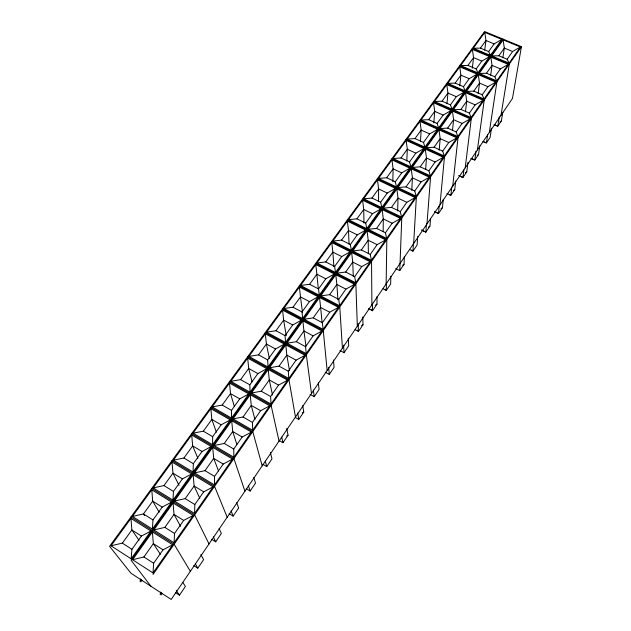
<?xml version="1.0" encoding="UTF-8"?>
<svg xmlns="http://www.w3.org/2000/svg" width="631" height="631" viewBox="0 0 631 631"><rect width="100%" height="100%" fill="white"/><g stroke="black" fill="none" stroke-linecap="round" stroke-linejoin="round"><path stroke-width="0.95" d="M368.457 308.614L372.535 310.72L376.983 304.166L376.983 296.633M378.553 201.486L378.584 188.921L377.472 179.796L395.55 188.353L381.826 207.575L363.63 198.812L377.472 179.796M214.477 484.939L214.556 476.389L223.208 464.053L232.547 459.084L212.694 447.355L194.498 472.887L214.477 484.939L232.547 459.084M212.576 444.705L212.663 436.66L221.15 424.821L230.291 419.883L210.864 408.659L193.023 433.166L212.576 444.705L230.291 419.883M383.167 231.743L383.293 218.949L382.149 209.602L400.598 218.492L386.677 238.423L368.102 229.313L382.149 209.602M386.14 283.911L386.842 239.496L347.247 220.077M386.432 282.775L386.306 290.426L383.064 288.785M392.813 181.633L393.105 168.848L391.985 159.856L409.937 168.193L396.536 186.965L378.466 178.431L391.985 159.856M390.841 276.307L390.66 284.013L386.306 290.426L385.052 289.219M194.569 513.445L194.821 504.524L203.71 491.841L213.152 486.848L193.157 474.772L174.448 501.022L194.569 513.445L213.152 486.848M193.062 472.035L193.323 463.651L202.038 451.488L211.275 446.527L191.706 434.972L173.375 460.157L193.062 472.035L211.275 446.527M397.633 210.904L398.027 198.15L396.875 188.945L415.182 197.613L401.6 217.064L383.159 208.191L396.875 188.945M395.755 268.569L399.778 270.581L401.773 218.105L381.992 208.577M406.806 160.976L407.295 149.239L406.159 140.382L423.985 148.514L410.899 166.844L392.955 158.523L406.159 140.382M399.778 270.581L404.037 264.302L404.384 256.431M174.093 542.763L174.519 533.463L183.668 520.417L193.204 515.401L173.068 502.954L153.822 529.961L174.093 542.763L193.204 515.401M173.004 500.146L173.43 491.407L182.398 478.897L191.721 473.92L172.018 462.018L153.175 487.905L173.004 500.146L191.721 473.92M411.767 190.538L412.414 177.839L411.254 168.777L429.427 177.224L416.16 196.209L397.861 187.565L411.254 168.777M413.392 243.621L412.958 251.154L409.44 249.434M413.668 243.511L416.342 197.227L377.314 178.802M420.467 141.738L421.153 130.081L420.017 121.349L437.717 129.284L424.923 147.197L407.113 139.072L420.017 121.349M153.01 572.94L153.633 563.238L163.05 549.814L172.681 544.782L152.402 531.949L132.597 559.736L153.01 572.94L172.681 544.782M417.667 236.483L417.123 245.017L412.958 251.154L411.609 250.152M152.371 529.054L152.986 519.936L162.199 507.079L171.624 502.079L151.779 489.814L132.4 516.442L152.371 529.054L171.624 502.079M425.657 169.668L426.461 158.002L425.294 149.074L443.333 157.308L430.381 175.86L412.217 167.428L425.294 149.074M433.828 122.927L434.704 111.356L433.56 102.75L451.126 110.488L438.632 127.99L420.94 120.071L433.56 102.75M426.509 223.516L425.854 232.153L421.492 230.047M426.974 223.981L430.571 176.846L391.819 158.886M422.06 230.078L425.854 232.153L429.932 226.143L430.563 218.421M131.138 558.806L131.942 549.293L141.423 536.066L150.951 531.042L130.972 518.406L111.024 545.799L131.138 558.806L150.951 531.042M439.192 150.217L440.186 138.631L439.01 129.828L456.923 137.858L444.263 155.975L426.233 147.757L439.01 129.828M446.977 103.792L447.947 93.049L446.795 84.562L464.242 92.118L452.025 109.226L434.467 101.504L446.795 84.562M439.2 205.738L438.482 213.554L435.011 211.906M439.988 204.878L444.461 156.945L405.993 139.435M434.656 211.598L438.482 213.554L442.473 207.67L443.293 199.293M452.506 130.467L453.594 119.693L452.419 111.024L470.198 118.849L457.83 136.556L439.925 128.543L452.419 111.024M459.786 85.8L460.898 75.144L459.739 66.783L477.06 74.15L465.118 90.888L447.679 83.347L459.739 66.783M451.757 186.879L450.842 195.342L446.993 193.504M452.719 186.184L458.035 137.503L419.844 120.426M449.367 194.608L450.842 195.342L454.754 189.584L455.708 181.073M465.473 111.876L466.703 101.181L465.52 92.639L483.172 100.274L471.089 117.579L453.31 109.762L465.52 92.639M472.319 68.195L473.565 57.634L472.398 49.392L489.601 56.585L477.919 72.951L460.606 65.592L472.398 49.392M463.88 169.873L462.941 177.508L461.435 176.861M465.181 167.893L471.294 118.502L433.379 101.843M458.658 175.536L462.941 177.508L466.774 171.869L467.989 162.277M478.156 93.696L479.521 83.087L478.33 74.663L495.856 82.117L484.04 99.035L466.396 91.408L478.33 74.663M484.695 50.204L485.957 40.51L484.789 32.37L501.866 39.398L490.437 55.41L473.25 48.224L484.789 32.37M475.979 151.33L474.796 160.037L470.907 158.413M477.375 149.989L484.253 99.935L446.606 83.686M471.396 158.499L474.796 160.037L478.55 154.516L479.773 145.769M490.681 75.144L492.054 65.387L490.863 57.082L508.263 64.362L496.707 80.902L479.189 73.456L490.863 57.082M487.653 134.545L486.414 142.929L483.275 141.754M489.317 132.463L496.92 81.778L459.549 65.924M491.51 128.164L490.09 137.511L486.414 142.929L483.03 141.423M502.844 57.736L504.319 48.074L503.12 39.879L520.394 46.986L509.091 63.171L491.699 55.899L503.12 39.879M499.302 116.735L497.796 126.161L493.868 124.741M501.006 115.299L509.312 64.031L472.201 48.548M494.436 124.686L497.796 126.161L501.393 120.852L502.789 112.342M521.435 46.67L512.459 98.483L171.19 599.45L130.956 573.232L109.565 546.343L484.584 31.55L521.435 46.67L153.033 574.462M175.418 592.572L179.464 595.191L185.404 586.451L182.84 582.492M193.796 565.605L197.819 568.16L203.6 559.634L200.855 554.523M211.708 539.324L215.699 541.808L221.339 533.495L219.099 528.462M229.171 513.689L233.139 516.111L238.644 508.002L236.672 502.67M246.208 488.686L250.152 491.044L255.516 483.141L253.812 477.517M262.835 464.29L266.747 466.585L271.985 458.871L270.407 452.498M279.557 440.761L282.948 442.717L288.059 435.185L286.742 428.536M295.395 417.509L298.763 419.418L303.756 412.059L302.754 405.615M310.018 394.336L314.206 396.654L319.089 389.477L318.308 382.796M325.139 372.164L329.295 374.428L334.059 367.408L333.452 360.025M339.904 350.497L344.037 352.705L348.698 345.843L348.296 338.24M362.809 316.959L362.999 324.768L358.447 331.48L355.166 329.753M233.841 457.23L251.414 432.069L231.703 420.68L214.004 445.525L233.841 457.23L233.754 449.02L242.17 437.023L251.414 432.069M252.668 430.271L269.768 405.788L250.207 394.722L232.973 418.905L252.668 430.271L252.432 422.399L260.619 410.718L269.768 405.788M270.999 404.037L287.641 380.201L268.222 369.45L251.446 392.987L270.999 404.037L270.604 396.481L278.579 385.115L287.641 380.201M288.832 378.497L305.049 355.285L285.772 344.834L269.429 367.763L288.832 378.497L288.312 371.241L296.073 360.175L305.049 355.285M306.209 353.62L321.999 331.015L302.864 320.848L286.939 343.185L306.209 353.62L305.554 346.664L313.118 335.873L321.999 331.015M323.135 329.39L338.524 307.36L319.523 297.469L304.008 319.247L323.135 329.39L322.354 322.717L329.729 312.203L338.524 307.36M339.628 305.783L354.63 284.305L335.771 274.674L320.643 295.907L339.628 305.783L338.729 299.37L345.914 289.116L354.63 284.305M355.703 282.767L370.334 261.826L351.617 252.447L336.859 273.152L355.703 282.767L354.693 276.607L361.705 266.613L370.334 261.826M371.383 260.319L385.651 239.89L367.068 230.765L352.674 250.964L371.383 260.319L370.263 254.411L377.101 244.654L385.651 239.89M386.677 238.423L385.454 232.752L392.135 223.232L400.598 218.492M401.6 217.064L400.283 211.614L406.798 202.322L415.182 197.613M416.16 196.209L414.756 190.98L421.122 181.909L429.427 177.224M430.381 175.86L428.891 170.827L435.106 161.97L443.333 157.308M444.263 155.975L442.694 151.148L448.767 142.496L456.923 137.858M457.83 136.556L456.181 131.918L462.121 123.463L470.198 118.849M471.089 117.579L469.369 113.13L475.167 104.864L483.172 100.274M484.04 99.035L482.25 94.76L487.921 86.676L495.856 82.117M496.707 80.902L494.854 76.801L500.399 68.897L508.263 64.362M509.091 63.171L507.174 59.235L512.601 51.497L520.394 46.986M132.597 559.736L143.884 556.968L153.333 543.63L152.402 531.949M153.822 529.961L164.841 527.382L174.022 514.423L173.068 502.954M174.448 501.022L185.214 498.624L194.135 486.02L193.157 474.772M194.498 472.887L205.02 470.663L213.696 458.406L212.694 447.355M214.004 445.525L224.281 443.459L232.729 431.533L231.703 420.68M232.973 418.905L243.03 416.996L251.248 405.386L250.207 394.722M251.446 392.987L261.273 391.228L269.279 379.925L268.222 369.45M269.429 367.763L279.044 366.138L286.837 355.135L285.772 344.834M286.939 343.185L296.349 341.702L303.953 330.975L302.864 320.848M304.008 319.247L313.221 317.89L320.627 307.431L319.523 297.469M320.643 295.907L329.666 294.669L336.883 284.478L335.771 274.674M336.859 273.152L345.693 272.04L352.737 262.094L351.617 252.447M352.674 250.964L361.334 249.955L368.204 240.261L367.068 230.765M368.102 229.313L376.589 228.414L383.293 218.949L392.135 223.232M383.159 208.191L391.48 207.386L398.027 198.15L406.798 202.322M397.861 187.565L406.017 186.863L412.414 177.839L421.122 181.909M412.217 167.428L420.214 166.821L426.461 158.002L435.106 161.97M426.233 147.757L434.089 147.236L440.186 138.631L448.767 142.496M439.925 128.543L447.639 128.109L453.594 119.693L462.121 123.463M453.31 109.762L460.882 109.408L466.703 101.181L475.167 104.864M466.396 91.408L473.826 91.124L479.521 83.087L487.921 86.676M479.189 73.456L486.485 73.251L492.054 65.387L500.399 68.897M491.699 55.899L498.869 55.773L504.319 48.074L512.601 51.497M502.907 39.051L131.138 560.304L150.927 586.238M231.561 418.101L248.803 393.949L229.518 383.041L212.142 406.9L231.561 418.101L231.49 410.387L239.748 398.863L248.803 393.949M250.042 392.214L266.826 368.693L247.675 358.092L230.757 381.329L250.042 392.214L249.821 384.807L257.866 373.591L266.826 368.693M268.033 367.005L284.384 344.1L265.367 333.791L248.89 356.42L268.033 367.005L267.67 359.899L275.51 348.975L284.384 344.1M285.551 342.459L301.484 320.138L282.609 310.105L266.55 332.166L285.551 342.459L285.062 335.637L292.697 324.981L301.484 320.138M302.628 318.537L318.158 296.783L299.417 287.018L283.761 308.52L302.628 318.537L302.012 311.982L309.45 301.602L318.158 296.783M319.27 295.221L334.414 274.012L315.8 264.507L300.537 285.472L319.27 295.221L318.537 288.935L325.793 278.807L334.414 274.012M335.495 272.489L350.26 251.801L331.788 242.549L316.896 263.001L335.495 272.489L334.643 266.448L341.726 256.572L350.26 251.801M351.325 250.318L365.728 230.134L347.381 221.126L332.852 241.081L351.325 250.318L350.363 244.52L357.272 234.882L365.728 230.134M366.761 228.682L380.816 208.987L362.604 200.208L348.43 219.691L366.761 228.682L365.696 223.114L372.44 213.712L380.816 208.987M381.826 207.575L380.667 202.228L387.253 193.047L395.55 188.353M396.536 186.965L395.282 181.838L401.71 172.87L409.937 168.193M410.899 166.844L409.558 161.915L415.837 153.159L423.985 148.514M424.923 147.197L423.504 142.456L429.632 133.906L437.717 129.284M438.632 127.99L437.125 123.447L443.12 115.087L451.126 110.488M452.025 109.226L450.447 104.864L456.308 96.685L464.242 92.118M465.118 90.888L463.469 86.692L469.196 78.701L477.06 74.15M477.919 72.951L476.2 68.929L481.808 61.104L489.601 56.585M490.437 55.41L488.654 51.545L494.136 43.894L501.866 39.398M111.024 545.799L122.343 543.125L131.855 529.977L130.972 518.406M153.175 487.905L163.965 485.594L172.957 473.163L172.018 462.018M173.375 460.157L183.921 458.011L192.668 445.92L191.706 434.972M193.023 433.166L203.332 431.178L211.842 419.41L210.864 408.659M212.142 406.9L222.222 405.063L230.512 393.602L229.518 383.041M230.757 381.329L240.616 379.633L248.693 368.48L247.675 358.092M248.89 356.42L258.536 354.867L266.4 343.998L265.367 333.791M266.55 332.166L275.992 330.739L283.65 320.146L282.609 310.105M283.761 308.52L293.005 307.226L300.474 296.901L299.417 287.018M300.537 285.472L309.592 284.297L316.872 274.225L315.8 264.507M316.896 263.001L325.762 261.936L332.868 252.116L331.788 242.549M332.852 241.081L341.545 240.119L348.478 230.536L347.381 221.126M348.43 219.691L356.949 218.839L363.716 209.484L362.604 200.208M363.63 198.812L371.974 198.055L378.584 188.921L387.253 193.047M378.466 178.431L386.653 177.768L393.105 168.848L401.71 172.87M392.955 158.523L400.993 157.955L407.295 149.239L415.837 153.159M407.113 139.072L414.993 138.591L421.153 130.081L429.632 133.906M420.94 120.071L428.686 119.677L434.704 111.356L443.12 115.087M434.467 101.504L442.063 101.181L447.947 93.049L456.308 96.685M447.679 83.347L455.14 83.103L460.898 75.144L469.196 78.701M460.606 65.592L467.934 65.419L473.565 57.634L481.808 61.104M473.25 48.224L480.443 48.122L485.957 40.51L494.136 43.894M499.973 121.838L501.393 120.852M477.123 155.486L478.55 154.516M465.339 172.831L466.774 171.869M453.318 190.53L454.754 189.584M441.037 208.616L442.473 207.67M428.496 227.081L429.932 226.143M402.594 265.217L404.037 264.302M375.54 305.057L376.983 304.166M361.555 325.651L362.999 324.768M302.312 412.879L303.756 412.059M286.624 435.982L288.059 435.185M132.4 516.442L143.45 513.949L152.694 501.172L151.779 489.814M480.443 48.122L488.654 51.545M498.869 55.773L507.174 59.235M467.934 65.419L476.2 68.929M486.485 73.251L494.854 76.801M455.14 83.103L463.469 86.692M473.826 91.124L482.25 94.76M442.063 101.181L450.447 104.864M460.882 109.408L469.369 113.13M428.686 119.677L437.125 123.447M447.639 128.109L456.181 131.918M414.993 138.591L423.504 142.456M434.089 147.236L442.694 151.148M400.993 157.955L409.558 161.915M420.214 166.821L428.891 170.827M406.017 186.863L414.756 190.98M386.653 177.768L395.282 181.838M371.974 198.055L380.667 202.228M391.48 207.386L400.283 211.614M362.462 199.191L381.992 208.601M372.44 213.712L363.716 209.484L363.977 223.059M356.949 218.839L365.696 223.114M376.589 228.414L385.454 232.752M377.101 244.654L368.204 240.261L368.378 253.749M357.272 234.882L348.478 230.536L349.069 244.15M361.334 249.955L370.263 254.411M341.545 240.119L350.363 244.52M331.654 241.476L371.541 261.415L371.904 304.812M341.726 256.572L332.868 252.116L333.886 266.716M361.705 266.613L352.737 262.094L353.297 276.559M345.693 272.04L354.693 276.607M325.762 261.936L334.643 266.448M315.681 263.411L355.852 283.887L357.335 326.203M325.793 278.807L316.872 274.225L318.308 288.832M345.914 289.116L336.883 284.478L337.908 299.891M309.592 284.297L318.537 288.935M329.666 294.669L338.729 299.37M299.299 285.89L339.77 306.934L342.412 348.107M309.45 301.602L300.474 296.901L302.501 312.448M329.729 312.203L320.627 307.431L322.125 322.804M293.005 307.226L302.012 311.982M313.221 317.89L322.354 322.717M282.499 308.953L323.269 330.573L327.142 370.531M313.118 335.873L303.953 330.975L305.972 346.277M292.697 324.981L283.65 320.146L286.222 335.645M275.992 330.739L285.062 335.637M296.349 341.702L305.554 346.664M285.662 343.635L306.335 354.835L311.493 393.492M265.272 332.6L285.662 343.658M275.51 348.975L266.4 343.998L269.358 358.455M296.073 360.175L286.837 355.135L289.432 370.326M279.044 366.138L288.312 371.241M258.536 354.867L267.67 359.899M247.589 356.87L288.951 379.744L295.466 417.028M278.579 385.115L269.279 379.925L272.497 394.982M257.866 373.591L248.693 368.48L252.021 381.865M261.273 391.228L270.604 396.481M240.616 379.633L249.821 384.807M229.439 381.787L271.101 405.315L279.036 441.14M239.748 398.863L230.512 393.602L234.369 406.49M260.619 410.718L251.248 405.386L254.916 419.331M222.222 405.063L231.49 410.387M243.03 416.996L252.432 422.399M210.801 407.374L252.763 431.588L262.196 465.867M221.15 424.821L211.842 419.41L216.37 432.117M242.17 437.023L232.729 431.533L236.822 444.342M203.332 431.178L212.663 436.66M224.281 443.459L233.754 449.02M191.658 433.655L233.92 458.587L244.923 491.218M202.038 451.488L192.668 445.92L197.929 458.39M223.208 464.053L213.696 458.406L218.531 470.963M183.921 458.011L193.323 463.651M205.02 470.663L214.556 476.389M171.987 460.654L214.548 486.335L227.199 517.231M182.398 478.897L172.957 473.163L179.03 485.357M203.71 491.841L194.135 486.02L199.782 498.277M163.965 485.594L173.43 491.407M185.214 498.624L194.821 504.524M151.763 488.418L194.624 514.88L209.019 543.922M183.668 520.417L174.022 514.423L180.569 526.301M162.199 507.079L152.694 501.172L159.17 512.175M152.986 519.936L143.45 513.949L144.491 515.598M164.841 527.382L174.519 533.463M130.964 516.97L174.132 544.245L190.357 571.315M141.423 536.066L131.855 529.977L139.025 540.286M163.05 549.814L153.333 543.63L160.345 554.255M122.343 543.125L131.942 549.293M143.884 556.968L153.633 563.238M371.328 309.403L372.535 310.72L372.479 303.243M357.296 330.045L358.447 331.48L358.187 323.735M176.286 590.569L179.464 595.191M195.444 563.996L197.819 568.16M213.365 536.871L215.699 541.808M231.088 510.865L233.139 516.111M248.362 485.515L250.152 491.044M265.328 461.198L266.747 466.585M281.749 437.094L282.948 442.717M297.69 413.045L298.763 419.418M313.362 390.053L314.206 396.654M328.656 367.605L329.295 374.428M343.572 345.173L344.037 352.705M161.023 592.824L160.045 594.236L161.063 594.899L162.041 593.479L160.542 592.178L161.023 592.824M140.91 579.715L139.924 581.119L140.926 581.766L141.912 580.37L140.39 579.053L140.91 579.715"/></g></svg>
